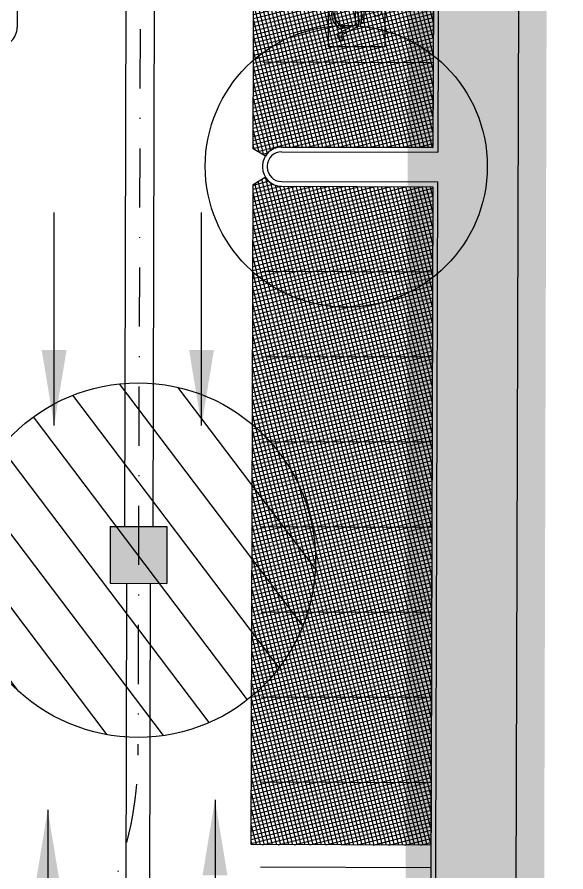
# Model space of a CAD drawing. Header units: feet. Extents: x 26064 to 27719, y 16802 to 28989.
# Drawn here: x 27522.1 to 27580, y 17188.6 to 17279 of the extents above; entities that cross this region are included whole.
import ezdxf

# ---------------------------------------------------------------- set-up
doc = ezdxf.new("R2010")
doc.units = ezdxf.units.FT
doc.header["$LTSCALE"] = 50
doc.header["$MEASUREMENT"] = 0
for name, pattern in [('CENTERPL', [0.25, 0.125, -0.0625, 0, -0.0625]), ('DASHED', [0.75, 0.5, -0.25]), ('HIDDEN', [0.375, 0.25, -0.125])]:
    doc.linetypes.add(name, pattern=pattern)
for name, color, linetype in [('CL-ROADS', 9, 'CENTERPL'), ('CONC-5INCH-BOUNDS', 251, 'Continuous'), ('CONC-5INCH-HATCH', 251, 'Continuous'), ('CURB-B', 4, 'Continuous'), ('CURB-F', 32, 'Continuous'), ('DEMO-UTILITY', 1, 'Continuous'), ('FENCES-CHAIN', 6, 'FENCE-CHAIN'), ('IAN-CHECK', 221, 'Continuous'), ('INLET PROTECTION', 1, 'HIDDEN'), ('INLET-HATCH', 9, 'Continuous'), ('PAINT-MARKINGS', 32, 'Continuous'), ('PARKSTRIPES', 32, 'Continuous'), ('SD-OUTER', 6, 'Continuous'), ('SD-STRUCTURE', 6, 'Continuous'), ('SILT FENCE', 200, 'Continuous'), ('SILT_FENCE', 1, 'HIDDEN')]:
    doc.layers.add(name, color=color, linetype=linetype)
doc.styles.add('ls80', font='simplex', dxfattribs={"oblique": 15, "height": 4})
doc.linetypes.add('FENCE-CHAIN', pattern='A,1,0,[133,ltypeshp.shx,S=0.05,R=0,X=0,Y=0],-0.1', length=1.1)
doc.dimstyles.new('dim', dxfattribs={"dimtxt": 0.18, "dimasz": 0.16, "dimexe": 0.0625, "dimexo": 0.0625, "dimgap": 0.03, "dimtad": 3, "dimdec": 4, "dimzin": 0, "dimdsep": 46, "dimtxsty": 'ls80', "dimcen": 0.09, "dimclrd": 256, "dimclre": 256, "dimclrt": 256, "dimaunit": 1, "dimadec": 4, "dimazin": 0, "dimtfac": 1, "dimtdec": 4, "dimtofl": 0, "dimtmove": 2, "dimatfit": 3, "dimfxl": 0, "dimtolj": 1, "dimtzin": 0, "dimlwd": -1, "dimlwe": -1, "dimarcsym": 0})

# ---------------------------------------------------------------- blocks, each defined once
blk = doc.blocks.new('ADA-marking')
for p, q in [((-2.842, 3), (-2.842, -3)), ((2.842, 3), (-2.842, 3)), ((2.842, -3), (2.842, 3)), ((-1.263, 2.368), (-1.043, -0.158)), ((-0.891, 1.737), (-0.809, 0.789)), ((-1.403, 0.699), (-1.373, 0.351)), ((0.316, 0.789), (-0.809, 0.789)), ((-0.781, 0.474), (-0.754, 0.158)), ((-0.781, 0.474), (0.316, 0.474)), ((-0.754, 0.158), (0.739, 0.158)), ((0.316, 0.474), (0.316, 0.789)), ((0.739, 0.158), (1.677, -1.689)), ((-1.043, -0.158), (0.545, -0.158)), ((0.545, -0.158), (1.532, -2.099)), ((0.815, -1.316), (1.002, -1.684)), ((1.532, -2.099), (2.269, -1.771)), ((1.677, -1.689), (2.141, -1.482)), ((2.141, -1.482), (2.269, -1.771)), ((-2.842, -3), (2.842, -3))]:
    blk.add_line(p, q)
for centre, radius, start, end in [((-0.847, 2.188), 0.454, 264.39736, 156.59324), ((-0.574, -0.869), 1.774, 117.88264, 332.63586), ((-0.574, -0.869), 1.458, 123.23953, 342.159)]:
    blk.add_arc(centre, radius, start, end)

msp = doc.modelspace()

# ---------------------------------------------------------------- hatches: boundary and pattern name
at = {"layer": 'CONC-5INCH-HATCH'}
h = msp.add_hatch(dxfattribs=at)
h.set_pattern_fill('ANSI37', scale=3.33, angle=329.2625, style=0)
edge = h.paths.add_edge_path()
edge.add_line((27548.291, 17264.26643), (27547.01055, 17265.04775))
edge.add_line((27547.01055, 17265.04775), (27547.23289, 17342.43959))
edge.add_line((27547.23289, 17342.43959), (27548.52035, 17343.20491))
edge.add_arc((27550.24146, 17344.22364), 2, 210.6214424, 269.8327778)
edge.add_line((27550.23562, 17342.22364), (27566.22835, 17342.17697))
edge.add_line((27566.22835, 17342.17697), (27566.00362, 17265.1773))
edge.add_line((27566.00362, 17265.1773), (27550.00369, 17265.22399))
edge.add_arc((27549.99785, 17263.224), 2, 89.8327778, 136.2115479)
edge.add_line((27548.55405, 17264.608), (27548.291, 17264.26643))
h = msp.add_hatch(dxfattribs=at)
h.set_pattern_fill('ANSI37', scale=3.33, angle=329.2625, style=0)
edge = h.paths.add_edge_path()
edge.add_line((27546.7991, 17191.44536), (27546.99971, 17261.27323))
edge.add_line((27546.99971, 17261.27323), (27548.2825, 17262.0463))
edge.add_arc((27549.99742, 17263.07541), 2, 210.9677462, 269.8327778)
edge.add_line((27549.99158, 17261.07542), (27565.99151, 17261.02872))
edge.add_line((27565.99151, 17261.02872), (27565.78826, 17191.38939))
edge.add_line((27565.78826, 17191.38939), (27546.7991, 17191.44481))
at = {"layer": 'INLET PROTECTION', "linetype": 'Continuous'}
h = msp.add_hatch(dxfattribs=at)
h.set_pattern_fill('ANSI31', scale=37.499998, angle=262.0889784, style=0)
h.set_pattern_definition([(307.088978, (51645.835, -6043.191), (3.7392183, 2.82681806), [])])
edge = h.paths.add_edge_path()
edge.add_arc((27534.84666, 17221.53493), 18.75, 0, 360)

# ---------------------------------------------------------------- linework, layer by layer
at = {"layer": 'CL-ROADS', "color": 7}
msp.add_line((27536.06036, 17630.47832), (27534.8262, 17200.89469), dxfattribs=at)
msp.add_arc((27496.82635, 17201.00331), 38, 269.8167249, 359.8362338, dxfattribs=at)
at = {"layer": 'CONC-5INCH-BOUNDS', "color": 7, "flags": 128}
msp.add_lwpolyline([(27548.291, 17264.26643), (27547.01055, 17265.04775), (27547.23289, 17342.43959), (27548.52035, 17343.20491, 0.26426431), (27550.23562, 17342.22364), (27566.22835, 17342.17697), (27566.00362, 17265.1773), (27550.00369, 17265.22399, 0.20517399), (27548.55405, 17264.608)], format="xyb", close=True, dxfattribs=at)
msp.add_lwpolyline([(27546.7991, 17191.44536), (27546.99971, 17261.27323), (27548.2825, 17262.0463, 0.26264839), (27549.99158, 17261.07542), (27565.99151, 17261.02872), (27565.78826, 17191.38939), (27546.7991, 17191.44481)], format="xyb", dxfattribs=at)
at = {"layer": 'CURB-B', "color": 7, "flags": 128}
for points in [[(27566.72981, 17342.67551), (27566.50216, 17264.67584)], [(27550.00223, 17264.724), (27566.50216, 17264.67584)], [(27548.49786, 17263.22838), (27548.49744, 17263.08417)], [(27549.99265, 17261.5798), (27566.49297, 17261.52726)], [(27566.49297, 17261.52726), (27566.18066, 17154.52012)]]:
    msp.add_lwpolyline(points, dxfattribs=at)
for points in [[(27550.00223, 17264.724, 0.41421356), (27548.49786, 17263.22838)], [(27548.49744, 17263.08417, 0.41413582), (27549.99265, 17261.5798)]]:
    msp.add_lwpolyline(points, format="xyb", dxfattribs=at)
at = {"layer": 'CURB-F', "color": 7}
for p, q in [((27566.22835, 17342.17697), (27566.00362, 17265.1773)), ((27522.19602, 17325.13288), (27522.05805, 17277.86119)), ((27550.00369, 17265.22399), (27566.00362, 17265.1773)), ((27547.99786, 17263.22984), (27547.99743, 17263.08125)), ((27549.99158, 17261.07542), (27565.99151, 17261.02872)), ((27565.99151, 17261.02872), (27565.68212, 17155.02157))]:
    msp.add_line(p, q, dxfattribs=at)
for centre, start, end in [((27520.05806, 17277.86702), 269.8327778, 359.8327778), ((27549.99785, 17263.224), 89.8327778, 179.8327778), ((27549.99742, 17263.07541), 179.8327778, 269.8327778)]:
    msp.add_arc(centre, 2, start, end, dxfattribs=at)
at = {"layer": 'DEMO-UTILITY', "color": 1, "linetype": 'DASHED', "const_width": 4}
msp.add_lwpolyline([(27139.07639, 16837.55616), (27136.77996, 16836.40038), (27176.86763, 16836.40038), (27177.08777, 16899.81834), (27306.13781, 16899.37037), (27307.17391, 17114.23636), (27497.1933, 17113.50827), (27496.89571, 17057.7123), (27575.39252, 17057.1509), (27578.04835, 18013.41051), (27578.04835, 18043.90918), (26750.68492, 18040.58724), (26748.26576, 18022.94146), (26393.41176, 18022.94146)], dxfattribs=at)
at = {"layer": 'FENCES-CHAIN', "color": 7, "ltscale": 0.5}
msp.add_line((27577.18074, 18012.41307), (27574.39252, 17057.15382), dxfattribs=at)
msp.add_line((27577.18074, 18012.41307), (27574.39252, 17057.15382), dxfattribs=at)
msp.add_line((27577.18074, 18012.41307), (27574.39252, 17057.15382), dxfattribs=at)
at = {"layer": 'IAN-CHECK', "color": 7}
msp.add_circle((27556.8421, 17263.18598), 14.90146, dxfattribs=at)
at = {"layer": 'INLET PROTECTION', "color": 7, "linetype": 'Continuous'}
msp.add_circle((27534.84666, 17221.53493), 18.75, dxfattribs=at)
at = {"layer": 'INLET-HATCH', "color": 7}
msp.add_solid([(27531.89369, 17225.09399), (27537.89366, 17225.07648), (27531.87618, 17219.09402), (27537.87615, 17219.07651)], dxfattribs=at)
at = {"layer": 'PARKSTRIPES', "color": 7}
for p, q in [((27548.02996, 17274.22979), (27566.02989, 17274.17726)), ((27547.96532, 17252.08129), (27565.96524, 17252.02876)), ((27547.93905, 17243.08133), (27565.93898, 17243.0288)), ((27547.91279, 17234.08137), (27565.91271, 17234.02884)), ((27547.88652, 17225.08141), (27565.88644, 17225.02888)), ((27547.86025, 17216.08145), (27565.86018, 17216.02891)), ((27547.83399, 17207.08149), (27565.83391, 17207.02895)), ((27547.80772, 17198.08152), (27565.80764, 17198.02899)), ((27547.78145, 17189.08156), (27565.78137, 17189.02903))]:
    msp.add_line(p, q, dxfattribs=at)
at = {"layer": 'SD-OUTER', "color": 7}
for p, q in [((27533.74101, 17344.09526), (27533.39368, 17225.08961)), ((27536.741, 17344.08651), (27536.39367, 17225.08086)), ((27533.62617, 17219.08891), (27533.47094, 17165.90315)), ((27536.12616, 17219.08161), (27535.97093, 17165.89586))]:
    msp.add_line(p, q, dxfattribs=at)
at = {"layer": 'SD-STRUCTURE', "color": 7}
for p, q in [((27531.89369, 17225.09399), (27531.87618, 17219.09402)), ((27531.89369, 17225.09399), (27537.89366, 17225.07648)), ((27537.89366, 17225.07648), (27537.87615, 17219.07651)), ((27531.87618, 17219.09402), (27537.87615, 17219.07651))]:
    msp.add_line(p, q, dxfattribs=at)
at = {"layer": 'SILT FENCE', "linetype": 'Continuous', "const_width": 10, "flags": 128}
msp.add_lwpolyline([(27571.18993, 17113.92892), (27571.18993, 17648.08742), (27565.85877, 17658.64102), (27561.96805, 17673.0828), (27561.96805, 17792.50513), (27529.07287, 17872.54221), (27515.83663, 17965.7443), (27485.76855, 17981.4147), (26810.18741, 17983.35403), (26801.24797, 17983.84578), (26736.9852, 17997.16402), (26717.6278, 17998.68722), (26707.45353, 17998.94141), (26541.31565, 17998.97573), (26439.41486, 17996.83872), (26373.56271, 17989.8501), (26343.25903, 17981.11433), (26323.44511, 17981.69672), (26251.9082, 18008.79492), (26227.05969, 18020.52676)], dxfattribs=at)
at = {"layer": 'SILT_FENCE', "color": 3, "linetype": 'Continuous', "flags": 128}
msp.add_lwpolyline([(27571.56538, 17801.6497, 13.33333, 13.33333, 0), (27569.41013, 17063.19384, 13.33333, 13.33333, 0)], format="xyseb", dxfattribs=at)

# ---------------------------------------------------------------- block references
at = {"layer": 'PAINT-MARKINGS', "color": 7, "rotation": 270}
msp.add_blockref('ADA-marking', (27557.93923, 17278.70089), dxfattribs=at)

# ---------------------------------------------------------------- leaders
at = {"layer": 'SD-STRUCTURE', "color": 7}
for points in [[(27525.9719, 17235.77387), (27525.9719, 17258.31512)], [(27541.54589, 17235.77387), (27541.54589, 17258.31512)], [(27542.96943, 17196.19401), (27542.96943, 17173.65277)], [(27525.29522, 17195.13422), (27525.29522, 17172.59298)]]:
    msp.add_leader(points, dimstyle='dim', override={"dimscale": 50, "dimtad": 0, "dimpost": "'"}, dxfattribs=at)

doc.saveas('drawing.dxf')
